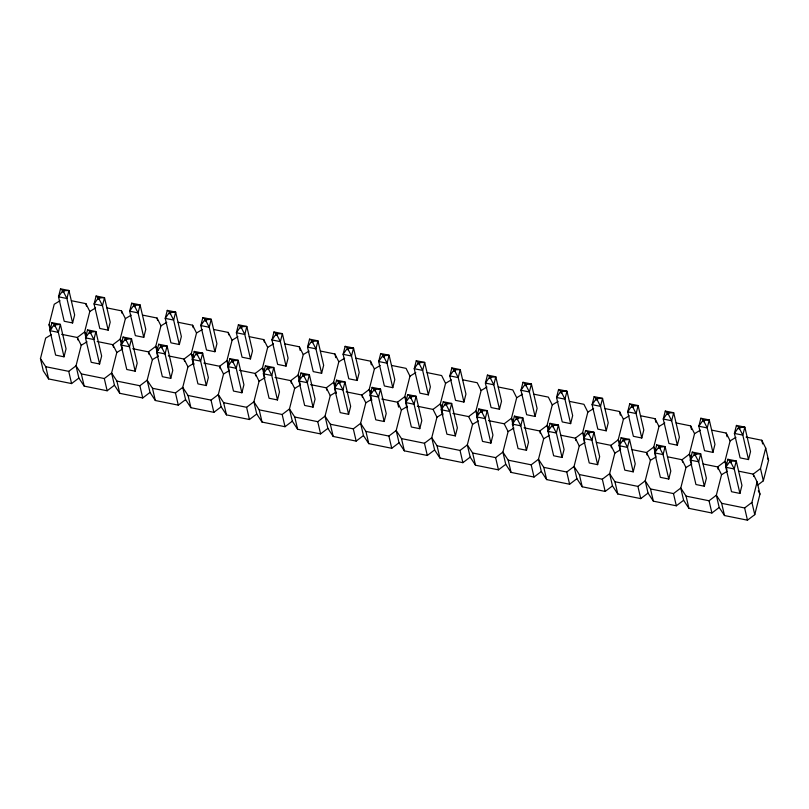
<?xml version="1.0" encoding="UTF-8"?>
<svg xmlns="http://www.w3.org/2000/svg" width="809" height="809" viewBox="0 0 809 809"><rect width="100%" height="100%" fill="white"/><g stroke="black" fill="none" stroke-linecap="round" stroke-linejoin="round"><path stroke-width="1.21" d="M61.595 334.319L77.31 337.495L81.224 345.291L76.026 365.82L78.867 378.046L71.576 383.577L48.611 378.936L43.292 370.856L40.45 358.63L45.658 338.101L51.452 334.602M50.451 330.891L49.036 324.773L54.233 304.255L60.028 300.756M51.958 322.66L49.936 330.659L55.619 355.111L64.022 356.809L66.055 348.81L60.362 324.358L51.958 322.66L55.447 324.864L60.362 324.358L58.339 332.357L64.022 356.809M60.544 288.813L58.511 296.802L64.204 321.264L72.608 322.953L74.64 314.964L68.947 290.502L60.544 288.813L62.738 290.744L68.947 290.502L66.914 298.501L72.608 322.953M55.447 324.864L55.133 326.088L58.339 332.357L49.936 330.659L54.152 324.601M64.022 291.007L63.719 292.231L66.914 298.501L58.511 296.802L62.738 290.744M71.394 300.715L85.896 303.648L89.809 311.445L84.611 331.963L86.027 338.081M87.534 329.85L85.501 337.849L91.195 362.301L99.598 363.999L101.631 356L95.937 331.548L87.534 329.85L91.013 332.054L95.937 331.548L93.905 339.547L99.598 363.999M96.119 296.003L94.087 303.992L99.78 328.454L108.184 330.143L110.206 322.154L104.523 297.692L96.119 296.003L98.314 297.934L104.523 297.692L102.49 305.691L108.184 330.143M91.013 332.054L90.709 333.278L93.905 339.547L85.501 337.849L89.728 331.791M99.598 298.197L99.285 299.421L102.49 305.691L94.087 303.992L98.314 297.934M97.171 341.509L112.886 344.685L116.799 352.481L111.602 373.01L114.443 385.236L119.752 393.316L142.728 397.957L150.019 392.426L147.167 380.2L152.375 359.671L148.462 351.875L132.747 348.699M106.96 307.905L121.471 310.838L125.385 318.635L120.177 339.153L122.452 348.942M123.11 337.04L121.077 345.038L126.77 369.491L135.174 371.189L137.196 363.19L131.513 338.738L123.11 337.04L126.588 339.244L131.513 338.738L129.48 346.737L135.174 371.189M131.695 303.193L129.662 311.182L135.356 335.644L143.759 337.333L145.782 329.344L140.088 304.892L131.695 303.193L135.174 305.387L140.088 304.892L138.066 312.881L143.759 337.333M126.588 339.244L126.275 340.468L129.48 346.737L121.077 345.038L125.304 338.981M135.174 305.387L134.86 306.611L138.066 312.881L129.662 311.182L133.889 305.124M142.536 315.095L157.047 318.028L160.961 325.825L155.753 346.343L158.028 356.132M158.685 344.229L156.653 352.228L162.346 376.681L170.75 378.379L172.772 370.38L167.079 345.928L158.685 344.229L162.164 346.434L167.079 345.928L165.056 353.927L170.75 378.379M167.261 310.383L165.238 318.372L170.932 342.834L179.325 344.533L181.358 336.534L175.664 312.082L167.261 310.383L170.75 312.577L175.664 312.082L173.642 320.071L179.325 344.533M162.164 346.434L161.851 347.658L165.056 353.927L156.653 352.228L160.88 346.171M170.75 312.577L170.436 313.801L173.642 320.071L165.238 318.372L169.455 312.314M168.323 355.889L184.037 359.065L187.951 366.861L182.743 387.39L185.585 399.616L190.904 407.696L213.869 412.337L221.16 406.806L218.319 394.58L223.517 374.051L219.613 366.265L203.888 363.079M178.111 322.285L192.623 325.218L196.526 333.015L191.328 353.533L193.887 364.546M194.251 351.419L192.229 359.418L197.922 383.87L206.315 385.569L208.348 377.57L202.655 353.118L194.251 351.419L196.445 353.361L202.655 353.118L200.632 361.117L206.315 385.569M202.837 317.573L200.814 325.562L206.497 350.024L214.901 351.723L216.933 343.724L211.24 319.272L202.837 317.573L206.325 319.767L211.24 319.272L209.218 327.261L214.901 351.723M197.74 353.624L197.426 354.848L200.632 361.117L192.229 359.418L196.445 353.361M206.325 319.767L206.012 320.991L209.218 327.261L200.814 325.562L205.031 319.504M213.687 329.475L228.189 332.408L232.102 340.205L226.904 360.723L229.463 371.736M229.827 358.609L227.804 366.608L233.488 391.06L241.891 392.759L243.924 384.76L238.23 360.308L229.827 358.609L233.305 360.814L238.23 360.308L236.208 368.307L241.891 392.759M238.412 324.763L236.38 332.752L242.073 357.214L250.477 358.913L252.509 350.914L246.816 326.462L238.412 324.763L240.607 326.694L246.816 326.462L244.783 334.451L250.477 358.913M233.305 360.814L233.002 362.038L236.208 368.307L227.804 366.608L232.021 360.551M241.891 326.957L241.588 328.181L244.783 334.451L236.38 332.752L240.607 326.694M239.464 370.269L255.179 373.455L259.092 381.241L253.895 401.77L256.736 413.996L262.045 422.076L285.021 426.717L292.312 421.186L289.46 408.96L294.668 388.431L290.755 380.645L275.04 377.459M249.263 336.665L263.764 339.598L267.678 347.395L262.47 367.923L264.745 377.702M265.403 365.799L263.37 373.798L269.063 398.25L277.467 399.949L279.489 391.95L273.806 367.498L265.403 365.799L268.881 368.004L273.806 367.498L271.773 375.497L277.467 399.949M273.988 331.953L271.955 339.942L277.649 364.404L286.052 366.103L288.075 358.104L282.392 333.652L273.988 331.953L276.182 333.884L282.392 333.652L280.359 341.641L286.052 366.103M268.881 368.004L268.578 369.228L271.773 375.497L263.37 373.798L267.597 367.741M277.467 334.147L277.153 335.371L280.359 341.641L271.955 339.942L276.182 333.884M284.829 343.855L299.34 346.788L303.254 354.585L298.046 375.113L300.321 384.892M300.978 372.989L298.946 380.988L304.639 405.44L313.043 407.139L315.065 399.14L309.382 374.688L300.978 372.989L304.457 375.194L309.382 374.688L307.349 382.687L313.043 407.139M309.554 339.143L307.531 347.132L313.225 371.594L321.628 373.293L323.651 365.294L317.957 340.842L309.554 339.143L313.043 341.337L317.957 340.842L315.935 348.831L321.628 373.293M304.457 375.194L304.144 376.418L307.349 382.687L298.946 380.988L303.173 374.931M313.043 341.337L312.729 342.561L315.935 348.831L307.531 347.132L311.748 341.074M310.616 384.649L326.33 387.835L330.244 395.631L325.036 416.15L327.878 428.376L333.197 436.456L356.162 441.097L363.453 435.566L360.612 423.34L365.81 402.821L361.906 395.025L346.191 391.839M320.404 351.045L334.916 353.978L338.819 361.775L333.621 382.303L336.18 393.305M336.544 380.179L334.522 388.178L340.215 412.63L348.618 414.329L350.641 406.33L344.947 381.878L336.544 380.179L338.738 382.121L344.947 381.878L342.925 389.877L348.618 414.329M345.13 346.333L343.107 354.322L348.79 378.784L357.194 380.483L359.226 372.484L353.533 348.032L345.13 346.333L348.618 348.527L353.533 348.032L351.511 356.021L357.194 380.483M340.033 382.384L339.719 383.608L342.925 389.877L334.522 388.178L338.738 382.121M348.618 348.527L348.305 349.751L351.511 356.021L343.107 354.322L347.324 348.264M355.98 358.235L370.482 361.168L374.395 368.965L369.197 389.493L371.756 400.495M372.12 387.369L370.097 395.368L375.781 419.82L384.184 421.519L386.217 413.52L380.523 389.068L372.12 387.369L374.314 389.311L380.523 389.068L378.501 397.067L384.184 421.519M380.705 353.523L378.673 361.512L384.366 385.974L392.769 387.673L394.802 379.674L389.109 355.222L380.705 353.523L384.184 355.717L389.109 355.222L387.076 363.211L392.769 387.673M375.609 389.574L375.295 390.798L378.501 397.067L370.097 395.368L374.314 389.311M384.184 355.717L383.881 356.941L387.076 363.211L378.673 361.512L382.9 355.454M381.757 399.029L397.472 402.215L401.385 410.011L396.188 430.53L399.029 442.756L404.338 450.835L427.314 455.477L434.605 449.946L431.753 437.72L436.961 417.201L433.048 409.405L417.333 406.219M391.556 365.425L406.057 368.358L409.971 376.155L404.763 396.683L407.332 407.685M407.696 394.559L405.663 402.558L411.356 427.01L419.76 428.709L421.792 420.71L416.099 396.258L407.696 394.559L411.174 396.764L416.099 396.258L414.066 404.257L419.76 428.709M416.281 360.713L414.248 368.702L419.942 393.164L428.345 394.863L430.368 386.864L424.685 362.412L416.281 360.713L418.475 362.644L424.685 362.412L422.652 370.401L428.345 394.863M411.174 396.764L410.871 397.988L414.066 404.257L405.663 402.558L409.89 396.501M419.76 362.907L419.446 364.131L422.652 370.401L414.248 368.702L418.475 362.644M427.122 372.615L441.633 375.548L445.547 383.345L440.339 403.873L442.897 414.875M443.271 401.749L441.239 409.748L446.932 434.2L455.336 435.899L457.358 427.9L451.675 403.448L443.271 401.749L446.75 403.954L451.675 403.448L449.642 411.447L455.336 435.899M451.847 367.903L449.824 375.892L455.518 400.354L463.921 402.053L465.944 394.054L460.25 369.602L451.847 367.903L454.041 369.834L460.25 369.602L458.228 377.591L463.921 402.053M446.75 403.954L446.437 405.178L449.642 411.447L441.239 409.748L445.466 403.691M455.336 370.097L455.022 371.321L458.228 377.591L449.824 375.892L454.041 369.834M452.909 413.419L468.623 416.595L472.537 424.391L467.329 444.91L470.181 457.136L475.49 465.215L498.455 469.857L505.746 464.326L502.905 452.1L508.113 431.581L504.199 423.785L488.484 420.609M462.697 379.805L477.209 382.738L481.122 390.535L475.914 411.063L477.623 418.395M478.837 408.939L476.814 416.938L482.508 441.39L490.911 443.089L492.934 435.1L487.24 410.638L478.837 408.939L481.031 410.881L487.24 410.638L485.218 418.637L490.911 443.089M487.423 375.093L485.4 383.082L491.083 407.544L499.487 409.243L501.519 401.244L495.826 376.792L487.423 375.093L490.911 377.287L495.826 376.792L493.803 384.781L499.487 409.243M482.326 411.144L482.012 412.368L485.218 418.637L476.814 416.938L481.031 410.881M490.911 377.287L490.598 378.511L493.803 384.781L485.4 383.082L489.617 377.024M498.273 386.995L512.775 389.928L516.688 397.725L511.49 418.253L513.199 425.585M514.413 416.129L512.39 424.128L518.073 448.58L526.477 450.279L528.51 442.29L522.816 417.828L514.413 416.129L516.607 418.071L522.816 417.828L520.794 425.827L526.477 450.279M522.998 382.283L520.966 390.272L526.659 414.734L535.062 416.433L537.095 408.434L531.402 383.982L522.998 382.283L526.477 384.477L531.402 383.982L529.369 391.971L535.062 416.433M517.902 418.334L517.588 419.558L520.794 425.827L512.39 424.128L516.607 418.071M526.477 384.477L526.174 385.701L529.369 391.971L520.966 390.272L525.193 384.214M524.05 427.799L539.765 430.975L543.678 438.771L538.481 459.29L541.322 471.516L546.631 479.595L569.607 484.237L576.898 478.706L574.046 466.48L579.254 445.961L575.341 438.165L560.839 435.232M533.849 394.185L548.35 397.118L552.264 404.915L547.056 425.443L548.765 432.775M549.989 423.319L547.956 431.318L553.649 455.77L562.053 457.469L564.085 449.48L558.392 425.018L549.989 423.319L553.467 425.524L558.392 425.018L556.359 433.017L562.053 457.469M558.574 389.473L556.541 397.472L562.235 421.924L570.638 423.623L572.661 415.624L566.978 391.172L558.574 389.473L560.768 391.404L566.978 391.172L564.945 399.161L570.638 423.623M553.467 425.524L553.164 426.748L556.359 433.017L547.956 431.318L552.183 425.261M562.053 391.667L561.739 392.891L564.945 399.161L556.541 397.472L560.768 391.404M569.415 401.375L583.926 404.308L587.84 412.105L582.632 432.633L584.624 441.188M585.564 430.509L583.532 438.508L589.225 462.96L597.629 464.659L599.651 456.67L593.968 432.208L585.564 430.509L589.043 432.714L593.968 432.208L591.935 440.207L597.629 464.659M594.14 396.663L592.117 404.662L597.811 429.114L606.214 430.813L608.237 422.814L602.543 398.362L594.14 396.663L596.334 398.594L602.543 398.362L600.521 406.351L606.214 430.813M589.043 432.714L588.73 433.937L591.935 440.207L583.532 438.508L587.759 432.451M597.629 398.857L597.315 400.081L600.521 406.351L592.117 404.662L596.334 398.594M596.405 442.422L610.916 445.354L614.83 453.151L609.622 473.669L612.474 485.896L617.783 493.975L640.748 498.617L648.039 493.086L645.198 480.859L650.406 460.341L646.492 452.544L631.981 449.612M604.99 408.565L619.502 411.498L623.415 419.295L618.207 439.823L620.2 448.378M621.13 437.699L619.107 445.698L624.801 470.15L633.204 471.849L635.227 463.86L629.533 439.398L621.13 437.699L624.619 439.904L629.533 439.398L627.511 447.397L633.204 471.849M629.715 403.853L627.693 411.852L633.376 436.304L641.78 438.003L643.812 430.004L638.119 405.552L629.715 403.853L633.204 406.047L638.119 405.552L636.096 413.541L641.78 438.003M624.619 439.904L624.305 441.127L627.511 447.397L619.107 445.698L623.324 439.641M633.204 406.047L632.891 407.271L636.096 413.541L627.693 411.852L631.91 405.784M640.566 415.755L655.068 418.688L658.981 426.485L653.783 447.013L655.775 455.568M656.706 444.889L654.683 452.888L660.366 477.34L668.77 479.039L670.803 471.05L665.109 446.588L656.706 444.889L660.195 447.094L665.109 446.588L663.087 454.587L668.77 479.039M665.291 411.043L663.259 419.042L668.952 443.494L677.355 445.193L679.388 437.194L673.695 412.742L665.291 411.043L667.486 412.974L673.695 412.742L671.662 420.741L677.355 445.193M660.195 447.094L659.881 448.317L663.087 454.587L654.683 452.888L658.9 446.831M668.77 413.237L668.467 414.461L671.662 420.741L663.259 419.042L667.486 412.974M667.556 456.802L682.058 459.734L685.971 467.531L680.774 488.049L683.615 500.275L688.924 508.355L711.9 512.997L719.191 507.465L716.339 495.239L721.547 474.721L717.634 466.924L703.132 463.992M676.142 422.945L690.643 425.878L694.557 433.675L689.349 454.203L691.341 462.758M692.282 452.079L690.249 460.078L695.942 484.53L704.346 486.229L706.378 478.24L700.685 453.778L692.282 452.079L695.76 454.284L700.685 453.778L698.652 461.777L704.346 486.229M700.867 418.233L698.834 426.232L704.528 450.684L712.931 452.383L714.954 444.384L709.271 419.932L700.867 418.233L704.346 420.427L709.271 419.932L707.238 427.931L712.931 452.383M695.76 454.284L695.457 455.507L698.652 461.777L690.249 460.078L694.476 454.021M704.346 420.427L704.032 421.651L707.238 427.931L698.834 426.232L703.061 420.164M711.708 430.135L726.219 433.068L730.133 440.865L724.925 461.393L726.917 469.948M727.857 459.269L725.825 467.268L731.518 491.72L739.922 493.419L741.944 485.43L736.261 460.968L727.857 459.269L730.052 461.211L736.261 460.968L734.228 468.967L739.922 493.419M736.433 425.423L734.41 433.422L740.104 457.874L748.507 459.573L750.53 451.574L744.836 427.122L736.433 425.423L739.922 427.617L744.836 427.122L742.814 435.121L748.507 459.573M731.336 461.474L731.023 462.697L734.228 468.967L725.825 467.268L730.052 461.211M739.922 427.617L739.608 428.841L742.814 435.121L734.41 433.422L738.637 427.354M719.191 507.465L724.5 515.545L747.476 520.187L754.767 514.655L751.915 502.429L757.123 481.911L753.209 474.114L738.698 471.182M757.881 484.955L763.342 480.809L760.5 468.583L765.708 448.055L761.795 440.258L746.08 437.082M754.767 514.655L759.964 494.137L757.123 481.911M763.342 480.809L768.55 460.281L765.708 448.055M40.45 358.63L45.759 366.71L68.735 371.351L76.026 365.82L81.335 373.9L84.187 386.126L107.152 390.767L114.443 385.236M81.335 373.9L104.3 378.541L111.602 373.01L116.911 381.09L119.752 393.316M116.911 381.09L139.876 385.731L147.167 380.2L152.486 388.28L155.328 400.506L178.293 405.147L185.585 399.616M152.486 388.28L175.452 392.921L182.743 387.39L188.052 395.47L190.904 407.696M188.052 395.47L211.028 400.111L218.319 394.58L223.628 402.66L226.48 414.886L249.445 419.527L256.736 413.996M223.628 402.66L246.603 407.301L253.895 401.77L259.204 409.85L262.045 422.076M259.204 409.85L282.169 414.491L289.46 408.96L294.779 417.039L297.621 429.266L320.586 433.907L327.878 428.376M294.779 417.039L317.745 421.681L325.036 416.15L330.345 424.229L333.197 436.456M330.345 424.229L353.321 428.871L360.612 423.34L365.921 431.419L368.773 443.645L391.738 448.287L399.029 442.756M365.921 431.419L388.896 436.061L396.188 430.53L401.497 438.609L404.338 450.835M433.048 409.405L440.339 403.873L442.331 406.897M401.497 438.609L424.462 443.251L431.753 437.72L437.072 445.799L439.914 458.025L462.879 462.667L470.181 457.136M468.623 416.595L475.914 411.063L477.907 414.087M437.072 445.799L460.038 450.441L467.329 444.91L472.648 452.989L475.49 465.215M504.199 423.785L511.49 418.253L513.482 421.277M472.648 452.989L495.614 457.631L502.905 452.1L508.214 460.179L511.066 472.405L534.031 477.047L541.322 471.516M508.214 460.179L531.189 464.821L538.481 459.29L543.79 467.369L546.631 479.595M543.79 467.369L566.755 472.011L574.046 466.48L579.365 474.559L582.207 486.785L605.183 491.427L612.474 485.896M579.365 474.559L602.331 479.201L609.622 473.669L614.941 481.749L617.783 493.975M614.941 481.749L637.907 486.391L645.198 480.859L650.507 488.939L653.359 501.165L676.324 505.807L683.615 500.275M650.507 488.939L673.482 493.581L680.774 488.049L686.083 496.129L688.924 508.355M686.083 496.129L709.048 500.771L716.339 495.239L721.658 503.319L724.5 515.545M760.5 468.583L753.209 474.114L753.776 476.562M721.658 503.319L744.624 507.961L751.915 502.429M89.809 311.445L95.604 307.946M81.224 345.291L87.018 341.792M125.385 318.635L131.179 315.136M116.799 352.481L122.594 348.982M160.961 325.825L166.755 322.326M152.375 359.671L158.17 356.172M196.526 333.015L202.321 329.516M187.951 366.861L193.745 363.362M232.102 340.205L237.897 336.706M223.517 374.051L229.311 370.552M267.678 347.395L273.472 343.896M259.092 381.241L264.887 377.742M303.254 354.585L309.048 351.086M294.668 388.431L300.463 384.932M338.819 361.775L344.624 358.276M330.244 395.631L336.038 392.122M374.395 368.965L380.19 365.466M365.81 402.821L371.614 399.322M409.971 376.155L415.765 372.656M401.385 410.011L407.18 406.512M445.547 383.345L451.341 379.846M436.961 417.201L442.756 413.702M481.122 390.535L486.917 387.036M472.537 424.391L478.331 420.892M516.688 397.725L522.483 394.226M508.113 431.581L513.907 428.082M552.264 404.915L558.058 401.416M543.678 438.771L549.473 435.272M587.84 412.105L593.634 408.606M579.254 445.961L585.049 442.462M623.415 419.295L629.21 415.796M614.83 453.151L620.624 449.652M658.981 426.485L664.776 422.986M650.406 460.341L656.2 456.842M694.557 433.675L700.351 430.176M685.971 467.531L691.766 464.032M730.133 440.865L735.927 437.366M721.547 474.721L727.342 471.222M62.424 291.968L63.719 292.231M98 299.158L99.285 299.421M133.576 306.348L134.86 306.611M169.152 313.538L170.436 313.801M204.717 320.728L206.012 320.991M240.293 327.928L241.588 328.181M275.869 335.118L277.153 335.371M311.445 342.308L312.729 342.561M347.01 349.498L348.305 349.751M382.586 356.688L383.881 356.941M418.162 363.878L419.446 364.131M453.738 371.068L455.022 371.321M489.303 378.258L490.598 378.511M524.879 385.448L526.174 385.701M560.455 392.638L561.739 392.891M596.031 399.828L597.315 400.081M631.596 407.018L632.891 407.271M667.172 414.208L668.467 414.461M702.748 421.398L704.032 421.651M738.324 428.588L739.608 428.841M53.849 325.825L55.133 326.088M89.415 333.015L90.709 333.278M124.99 340.205L126.275 340.468M160.566 347.395L161.851 347.658M196.142 354.585L197.426 354.848M231.708 361.775L233.002 362.038M267.283 368.965L268.578 369.228M302.859 376.155L304.144 376.418M338.435 383.345L339.719 383.608M374.001 390.535L375.295 390.798M409.576 397.725L410.871 397.988M445.152 404.915L446.437 405.178M480.728 412.105L482.012 412.368M516.294 419.295L517.588 419.558M551.869 426.485L553.164 426.748M587.445 433.675L588.73 433.937M623.021 440.865L624.305 441.127M658.587 448.055L659.881 448.317M694.162 455.245L695.457 455.507M729.738 462.435L731.023 462.697M726.917 464.417L724.925 461.393L717.634 466.924L718.2 469.372M691.351 457.227L689.349 454.203L682.058 459.734L682.634 462.182M655.775 450.037L653.783 447.013L646.492 452.544L647.058 454.992M620.2 442.847L618.207 439.823L610.916 445.354L611.483 447.792M648.039 493.086L653.359 501.165M584.624 435.657L582.632 432.633L575.341 438.165L575.907 440.602M549.048 428.467L547.056 425.443L539.765 430.975L540.341 433.412M576.898 478.706L582.207 486.785M505.746 464.326L511.066 472.405M406.755 399.707L404.763 396.683L397.472 402.215L398.615 407.099M434.605 449.946L439.914 458.025M371.189 392.517L369.197 389.493L361.906 395.025L362.472 397.462M335.614 385.327L333.621 382.303L326.33 387.835L326.897 390.272M363.453 435.566L368.773 443.645M300.038 378.137L298.046 375.113L290.755 380.645L291.321 383.082M264.462 370.947L262.47 367.923L255.179 373.455L255.755 375.892M292.312 421.186L297.621 429.266M229.554 364.768L226.904 360.723L219.613 366.265L220.179 368.702M193.988 357.578L191.328 353.533L184.037 359.065L184.604 361.512M221.16 406.806L226.48 414.886M158.412 350.388L155.753 346.343L148.462 351.875L149.028 354.322M122.169 342.187L120.177 339.153L112.886 344.685L113.462 347.132M150.019 392.426L155.328 400.506M86.603 334.997L84.611 331.963L77.31 337.495L77.886 339.942M49.036 324.773L51.685 328.818M78.867 378.046L84.187 386.126M767.428 458.056L768.55 460.281M758.286 490.79L759.964 494.137M761.795 440.258L762.644 443.929M744.624 507.961L747.476 520.187M726.219 433.068L727.069 436.739M709.048 500.771L711.9 512.997M690.643 425.878L691.503 429.549M673.482 493.581L676.324 505.807M655.068 418.688L655.927 422.359M637.907 486.391L640.748 498.617M619.502 411.498L620.351 415.169M602.331 479.201L605.183 491.427M566.755 472.011L569.607 484.237M531.189 464.821L534.031 477.047M495.614 457.631L498.455 469.857M460.038 450.441L462.879 462.667M424.462 443.251L427.314 455.477M388.896 436.061L391.738 448.287M370.482 361.168L371.341 364.839M353.321 428.871L356.162 441.097M334.916 353.978L335.765 357.649M317.745 421.681L320.586 433.907M299.34 346.788L300.19 350.459M282.169 414.491L285.021 426.717M263.764 339.598L264.331 342.045M246.603 407.301L249.445 419.527M228.189 332.408L228.765 334.855M211.028 400.111L213.869 412.337M192.623 325.218L193.189 327.665M175.452 392.921L178.293 405.147M157.047 318.028L157.613 320.475M139.876 385.731L142.728 397.957M121.471 310.838L122.038 313.285M104.3 378.541L107.152 390.767M85.896 303.648L86.472 306.095M68.735 371.351L71.576 383.577M45.759 366.71L48.611 378.936"/></g></svg>
